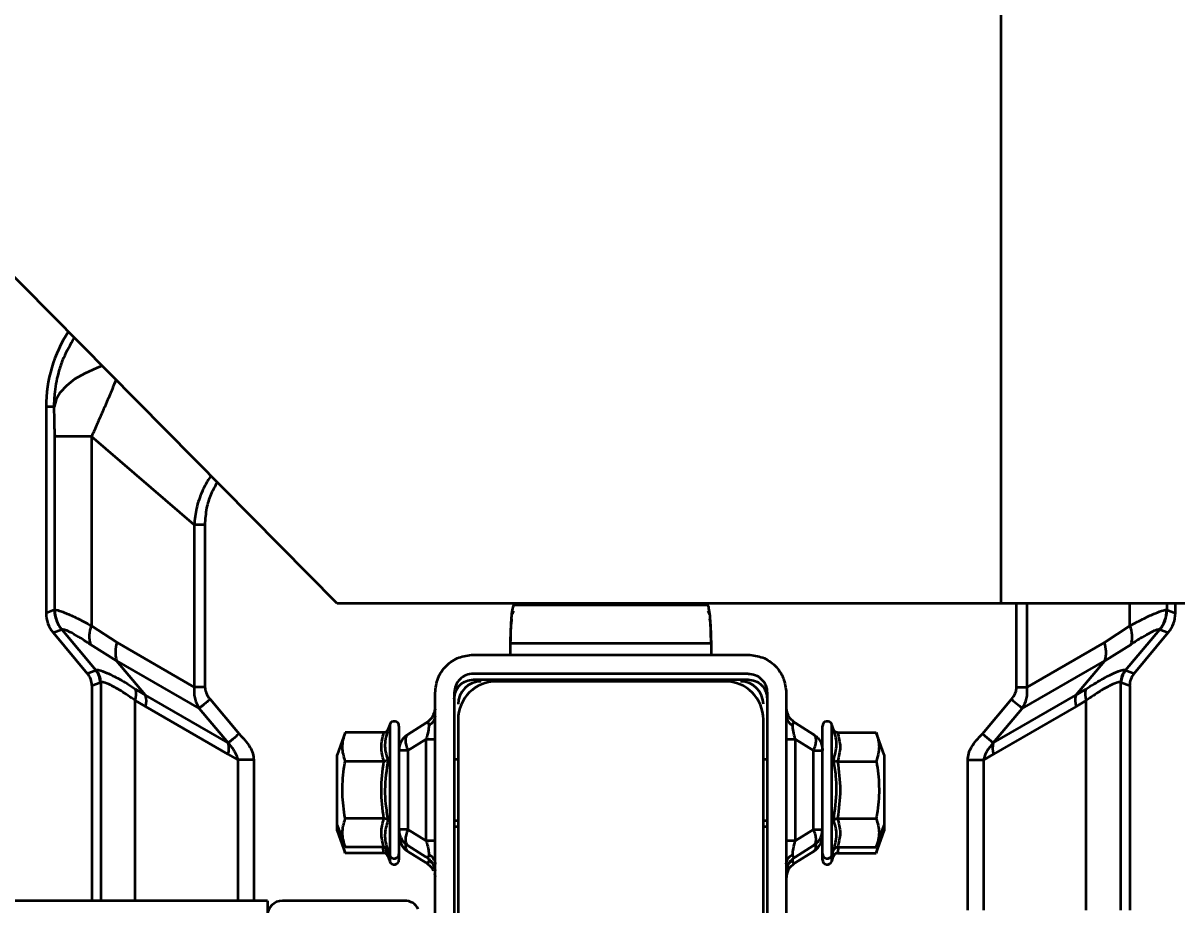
# Model space of a CAD drawing. Header units: millimetres. Extents: x 0 to 420, y 0 to 297.
# Drawn here: x 276.698 to 278.21, y 174.196 to 175.352 of the extents above; entities that cross this region are included whole.
import ezdxf

# ---------------------------------------------------------------- set-up
doc = ezdxf.new("R2010")
doc.units = ezdxf.units.MM
doc.layers.add('尺寸线层', color=150, linetype='Continuous')
doc.styles.add('SLDTEXTSTYLE2', font='TXT', dxfattribs={"width": 0.7})
doc.dimstyles.new('SLDDIMSTYLE0', dxfattribs={"dimtxt": 3.5, "dimasz": 3.302, "dimexe": 0, "dimexo": 0.0625, "dimgap": 0.875, "dimtad": 1, "dimdec": 1, "dimlfac": 100, "dimrnd": 1e-09, "dimzin": 12, "dimdsep": 46, "dimtxsty": 'SLDTEXTSTYLE2', "dimsah": 1, "dimcen": 0.09, "dimadec": 0, "dimazin": 3, "dimtfac": 1, "dimtdec": 3, "dimtofl": 0, "dimtmove": 0, "dimatfit": 3, "dimfxl": 0, "dimfrac": 2, "dimtolj": 1, "dimtzin": 12, "dimarcsym": 0})

# ---------------------------------------------------------------- blocks, each defined once
blk = doc.blocks.new('_D_6')
at = {"layer": '尺寸线层'}
for p, q in [((91.2154, 164.9172), (91.2154, 234.1922)), ((321.3154, 165.1871), (321.3154, 234.1922)), ((321.3154, 233.1922), (91.2154, 233.1922))]:
    blk.add_line(p, q, dxfattribs=at)
for points in [[(91.2154, 233.1922), (94.5174, 232.6842), (94.5174, 233.7002)], [(321.3154, 233.1922), (318.0134, 233.7002), (318.0134, 232.6842)]]:
    blk.add_solid(points, dxfattribs=at)
at = {"layer": '尺寸线层', "insert": (205.1726, 237.704), "char_height": 3.5, "attachment_point": 1, "style": 'SLDTEXTSTYLE2'}
blk.add_mtext('23010', dxfattribs=at)
blk = doc.blocks.new('_D_7')
at = {"layer": '尺寸线层'}
for p, q in [((70.597, 160.4022), (70.597, 246.1922)), ((332.8156, 175.1167), (332.8156, 246.1922)), ((332.8156, 245.1922), (70.597, 245.1922))]:
    blk.add_line(p, q, dxfattribs=at)
for points in [[(70.597, 245.1922), (73.899, 244.6842), (73.899, 245.7002)], [(332.8156, 245.1922), (329.5136, 245.7002), (329.5136, 244.6842)]]:
    blk.add_solid(points, dxfattribs=at)
at = {"layer": '尺寸线层', "insert": (202.8758, 249.704), "char_height": 3.5, "attachment_point": 1, "style": 'SLDTEXTSTYLE2'}
blk.add_mtext('26221.85', dxfattribs=at)
blk = doc.blocks.new('_D_9')
at = {"layer": '尺寸线层'}
blk.add_line((267.9795, 185.5595), (277.9795, 185.5595), dxfattribs=at)
for points in [[(267.9795, 185.5595), (271.2815, 185.0515), (271.2815, 186.0675)], [(277.9795, 185.5595), (274.6775, 186.0675), (274.6775, 185.0515)]]:
    blk.add_solid(points, dxfattribs=at)
at = {"layer": '尺寸线层', "insert": (269.8948, 190.0713), "char_height": 3.5, "attachment_point": 1, "style": 'SLDTEXTSTYLE2'}
blk.add_mtext('1000', dxfattribs=at)

msp = doc.modelspace()

# ---------------------------------------------------------------- linework, layer by layer
at = {"color": 7, "linetype": 'Continuous', "lineweight": 35}
for p, q in [((277.9795, 174.5909), (277.9795, 178.0202)), ((277.1095, 174.5909), (276.1739, 175.5365)), ((276.7279, 174.8486), (276.7279, 174.5781)), ((276.7386, 174.8486), (276.7279, 174.8486)), ((276.7876, 174.8097), (276.7393, 174.8097)), ((276.7393, 174.5823), (276.7393, 174.8097)), ((276.9221, 174.6936), (276.7876, 174.8097)), ((276.7876, 174.8097), (276.7876, 174.5615)), ((276.936, 174.6936), (276.9221, 174.6936)), ((276.9221, 174.6936), (276.9221, 174.4811)), ((276.936, 174.6936), (276.936, 174.4811)), ((277.9795, 174.5909), (277.1095, 174.5909)), ((278.8495, 174.5909), (277.9795, 174.5909)), ((277.9998, 174.4811), (277.9998, 174.5909)), ((278.0137, 174.4811), (278.0137, 174.5909)), ((278.1482, 174.5615), (278.1482, 174.5909)), ((278.1965, 174.5909), (278.1965, 174.5823)), ((278.2079, 174.5781), (278.2079, 174.5909)), ((276.739, 174.5822), (276.7279, 174.5781)), ((276.739, 174.5822), (276.7393, 174.5823)), ((277.5947, 174.5886), (277.3409, 174.5886)), ((278.1967, 174.5822), (278.1965, 174.5823)), ((278.1967, 174.5822), (278.2079, 174.5781)), ((276.7876, 174.5615), (276.8209, 174.5395)), ((278.1149, 174.5395), (278.1482, 174.5615)), ((276.7372, 174.5525), (276.7484, 174.5565)), ((276.7372, 174.5525), (276.782, 174.499)), ((276.7486, 174.5567), (276.7484, 174.5565)), ((276.7484, 174.5565), (276.7932, 174.5031)), ((278.1426, 174.5031), (278.1874, 174.5565)), ((278.1537, 174.499), (278.1985, 174.5525)), ((278.1874, 174.5565), (278.1871, 174.5567)), ((278.1874, 174.5565), (278.1985, 174.5525)), ((276.8204, 174.5157), (276.7861, 174.5369)), ((276.9221, 174.4811), (276.8209, 174.5395)), ((277.3363, 174.5386), (277.5993, 174.5386)), ((277.3363, 174.5386), (277.3363, 174.5236)), ((277.5993, 174.5386), (277.5993, 174.5236)), ((277.5994, 174.5309), (277.5994, 174.5236)), ((278.0137, 174.4811), (278.1149, 174.5395)), ((278.1154, 174.5157), (278.1497, 174.5369)), ((276.8204, 174.5157), (276.9286, 174.4532)), ((276.8584, 174.4704), (276.8204, 174.5157)), ((277.2879, 174.5236), (277.6479, 174.5236)), ((278.0072, 174.4532), (278.1154, 174.5157)), ((278.0774, 174.4704), (278.1154, 174.5157)), ((276.782, 174.499), (276.7932, 174.5031)), ((276.7932, 174.5031), (276.7936, 174.5034)), ((278.1422, 174.5034), (278.1426, 174.5031)), ((278.1426, 174.5031), (278.1537, 174.499)), ((276.7879, 174.483), (276.799, 174.4871)), ((276.7995, 174.4874), (276.799, 174.4871)), ((276.7995, 174.4874), (276.7995, 174.2011)), ((277.6479, 174.4986), (277.2879, 174.4986)), ((277.2879, 174.4909), (277.6479, 174.4909)), ((277.6179, 174.4886), (277.3179, 174.4886)), ((278.1363, 174.1886), (278.1363, 174.4874)), ((278.1367, 174.4871), (278.1363, 174.4874)), ((278.1367, 174.4871), (278.1479, 174.483)), ((276.7879, 174.483), (276.7879, 174.2011)), ((276.8453, 174.4786), (276.8584, 174.4704)), ((276.9666, 174.4079), (276.8584, 174.4704)), ((276.936, 174.4811), (276.9221, 174.4811)), ((277.2379, 173.9036), (277.2379, 174.4736)), ((277.2629, 174.4736), (277.2629, 173.9036)), ((277.6729, 174.4736), (277.6729, 173.9036)), ((277.6979, 174.4736), (277.6979, 173.9036)), ((277.9692, 174.4079), (278.0774, 174.4704)), ((277.9998, 174.4811), (278.0137, 174.4811)), ((278.0774, 174.4704), (278.0905, 174.4786)), ((278.1479, 174.483), (278.1479, 174.1886)), ((276.8448, 174.4636), (276.8581, 174.4555)), ((276.8448, 174.2011), (276.8448, 174.4636)), ((276.8581, 174.4555), (276.9663, 174.393)), ((276.9428, 174.4651), (276.9808, 174.4198)), ((277.2373, 174.4484), (277.2379, 174.4554)), ((277.955, 174.4198), (277.993, 174.4651)), ((278.0777, 174.4555), (277.9695, 174.393)), ((278.091, 174.4636), (278.0777, 174.4555)), ((278.091, 174.1886), (278.091, 174.4636)), ((276.9286, 174.4532), (276.9666, 174.4079)), ((277.2372, 174.4494), (277.2354, 174.4446)), ((277.2377, 174.4525), (277.2364, 174.4463)), ((277.2375, 174.4525), (277.2372, 174.4501)), ((277.2373, 174.4407), (277.2379, 174.4477)), ((277.6994, 174.4463), (277.6981, 174.4525)), ((277.7004, 174.4446), (277.6986, 174.4494)), ((277.9692, 174.4079), (278.0072, 174.4532)), ((277.1784, 174.4322), (277.1759, 174.4254)), ((277.1784, 174.4322), (277.1784, 174.2604)), ((277.1904, 174.4301), (277.1904, 174.3987)), ((277.2261, 174.4342), (277.2021, 174.4192)), ((277.2679, 174.4386), (277.2679, 173.9386)), ((277.6679, 173.9386), (277.6679, 174.4386)), ((277.7089, 174.4346), (277.7071, 174.436)), ((277.7091, 174.4342), (277.7096, 174.4342)), ((277.7096, 174.4342), (277.7336, 174.4192)), ((277.7454, 174.399), (277.7454, 174.4301)), ((277.7599, 174.4254), (277.7574, 174.4322)), ((277.7574, 174.2604), (277.7574, 174.4322)), ((277.12, 174.4214), (277.1094, 174.3923)), ((277.1707, 174.4214), (277.12, 174.4214)), ((277.2261, 174.413), (277.2021, 174.398)), ((277.2261, 174.2796), (277.2261, 174.413)), ((277.7096, 174.413), (277.7096, 174.2796)), ((277.7096, 174.413), (277.7336, 174.398)), ((277.7651, 174.4214), (277.8158, 174.4214)), ((277.8264, 174.3923), (277.8158, 174.4214)), ((277.955, 174.4198), (277.9692, 174.4079)), ((277.2021, 174.398), (277.1904, 174.398)), ((277.1904, 174.398), (277.1904, 174.2946)), ((277.2021, 174.398), (277.2021, 174.2946)), ((277.7336, 174.2946), (277.7336, 174.398)), ((277.7336, 174.398), (277.7454, 174.398)), ((277.7454, 174.2946), (277.7454, 174.398)), ((276.9663, 174.393), (276.9792, 174.3856)), ((277.0001, 174.3856), (276.9792, 174.3856)), ((276.9792, 174.3856), (276.9792, 174.2011)), ((277.0001, 174.3856), (277.0001, 174.2011)), ((277.1094, 174.3003), (277.1094, 174.3923)), ((277.1707, 174.3838), (277.12, 174.3838)), ((277.2679, 174.3863), (277.2629, 174.3863)), ((277.6729, 174.3863), (277.6679, 174.3863)), ((277.7651, 174.3838), (277.8158, 174.3838)), ((277.8264, 174.3923), (277.8264, 174.3003)), ((277.9357, 174.3856), (277.9566, 174.3856)), ((277.9357, 174.1886), (277.9357, 174.3856)), ((277.9695, 174.393), (277.9566, 174.3856)), ((277.9566, 174.1886), (277.9566, 174.3856)), ((277.1707, 174.3088), (277.12, 174.3088)), ((277.2629, 174.3063), (277.2679, 174.3063)), ((277.6679, 174.3063), (277.6729, 174.3063)), ((277.7651, 174.3088), (277.8158, 174.3088)), ((277.1094, 174.3003), (277.12, 174.2713)), ((277.1094, 174.2926), (277.1094, 174.3003)), ((277.1094, 174.2926), (277.12, 174.2635)), ((277.2021, 174.2946), (277.1904, 174.2946)), ((277.1904, 174.2946), (277.1904, 174.2625)), ((277.2261, 174.2796), (277.2021, 174.2946)), ((277.2629, 174.2986), (277.2679, 174.2986)), ((277.6679, 174.2986), (277.6729, 174.2986)), ((277.7096, 174.2796), (277.7336, 174.2946)), ((277.7336, 174.2946), (277.7454, 174.2946)), ((277.7454, 174.2625), (277.7454, 174.2946)), ((277.8158, 174.2713), (277.8264, 174.3003)), ((277.8158, 174.2635), (277.8264, 174.2926)), ((277.8264, 174.3003), (277.8264, 174.2926)), ((277.1915, 174.2868), (277.1904, 174.2868)), ((277.2021, 174.2733), (277.2261, 174.2584)), ((277.7096, 174.2584), (277.7336, 174.2733)), ((277.7443, 174.2868), (277.7454, 174.2868)), ((277.12, 174.2635), (277.1191, 174.2679)), ((277.1707, 174.2713), (277.12, 174.2713)), ((277.1707, 174.2635), (277.12, 174.2635)), ((277.1707, 174.2635), (277.1693, 174.2713)), ((277.1759, 174.2672), (277.1784, 174.2604)), ((277.1759, 174.2595), (277.1784, 174.2527)), ((277.1784, 174.2604), (277.1784, 174.2527)), ((277.1904, 174.2625), (277.1904, 174.2548)), ((277.2261, 174.2506), (277.2021, 174.2656)), ((277.2267, 174.2583), (277.2261, 174.2584)), ((277.2269, 174.258), (277.2287, 174.2566)), ((277.7096, 174.2506), (277.7336, 174.2656)), ((277.7454, 174.2548), (277.7454, 174.2625)), ((277.7574, 174.2604), (277.7599, 174.2672)), ((277.7574, 174.2527), (277.7574, 174.2604)), ((277.7574, 174.2527), (277.7599, 174.2595)), ((277.7599, 174.2595), (277.7607, 174.2638)), ((277.7651, 174.2713), (277.8158, 174.2713)), ((277.7665, 174.2713), (277.7651, 174.2635)), ((277.7651, 174.2635), (277.8158, 174.2635)), ((277.8166, 174.2679), (277.8158, 174.2635)), ((277.2267, 174.2506), (277.2261, 174.2506)), ((277.2269, 174.2503), (277.2287, 174.2488)), ((277.234, 174.2503), (277.2294, 174.2545)), ((277.2354, 174.248), (277.2372, 174.2432)), ((277.2364, 174.2463), (277.2377, 174.2401)), ((277.6985, 174.2441), (277.6979, 174.2372)), ((277.6981, 174.2401), (277.6994, 174.2463)), ((277.6986, 174.2432), (277.7004, 174.248)), ((277.7018, 174.2503), (277.7063, 174.2545)), ((277.2368, 174.2368), (277.2377, 174.2324)), ((277.237, 174.236), (277.2372, 174.2354)), ((277.6985, 174.2364), (277.6979, 174.2295)), ((277.6981, 174.2324), (277.699, 174.2368)), ((277.6983, 174.2401), (277.6986, 174.2424)), ((277.6983, 174.2324), (277.6986, 174.2347)), ((277.6986, 174.2354), (277.6988, 174.236)), ((277.0179, 174.2011), (267.4179, 174.2011)), ((277.0179, 174.2011), (277.0179, 174.1811)), ((277.1979, 174.2011), (277.0379, 174.2011))]:
    msp.add_line(p, q, dxfattribs=at)
at = {"color": 7, "linetype": 'Continuous', "lineweight": 35, "flags": 128}
for points in [[(276.8016, 174.9021), (276.794, 174.8993), (276.7786, 174.8923), (276.7653, 174.8846), (276.7546, 174.8762), (276.7464, 174.8673), (276.7411, 174.858), (276.7386, 174.8486)], [(277.993, 174.4651), (277.9953, 174.4632), (277.9975, 174.4614), (277.9996, 174.4596), (278.0016, 174.458), (278.0034, 174.4565), (278.0049, 174.4552), (278.0062, 174.4541), (278.0072, 174.4532)]]:
    msp.add_lwpolyline(points, dxfattribs=at)
at = {"color": 7, "linetype": 'Continuous', "lineweight": 35}
for centre, radius, start, end in [((276.9079, 174.8486), 0.18, 146.8536, 180), ((276.7791, 174.5822), 0.0401, 180.0586, 219.9414), ((276.7793, 174.5824), 0.0401, 180.1269, 219.9924), ((278.1564, 174.5824), 0.0401, 320.0076, 359.8731), ((278.1567, 174.5822), 0.0401, 320.0586, 359.9414), ((276.8199, 174.5472), 0.0354, 156.1372, 196.9623), ((278.1158, 174.5472), 0.0354, 343.0377, 23.8627), ((276.8589, 174.5268), 0.0401, 161.4836, 196.0343), ((278.0769, 174.5268), 0.0401, 343.9657, 18.5164), ((276.774, 174.487), 0.025, 0.0586, 39.9414), ((276.7745, 174.4873), 0.025, 0.1661, 40.0321), ((278.1613, 174.4873), 0.025, 139.9679, 179.8339), ((278.1618, 174.487), 0.025, 140.0586, 179.9414), ((277.3179, 174.4386), 0.05, 90, 180), ((277.2979, 174.4586), 0.03, 90, 180), ((277.6179, 174.4386), 0.05, 0, 90), ((277.6379, 174.4586), 0.03, 0, 90), ((276.8222, 174.4719), 0.024, 339.6339, 16.2007), ((276.8343, 174.4635), 0.0251, 341.4836, 16.0343), ((278.1015, 174.4635), 0.0251, 163.9657, 198.5164), ((278.1135, 174.4719), 0.024, 163.7993, 200.3661), ((277.1842, 174.4301), 0.00619, 0, 160), ((277.7516, 174.4301), 0.00619, 20, 180), ((276.9425, 174.401), 0.0251, 341.4836, 16.0343), ((277.9933, 174.401), 0.0251, 163.9657, 198.5164), ((277.2154, 174.2868), 0.025, 180, 238), ((277.1842, 174.2625), 0.00619, 200, 0), ((277.7516, 174.2625), 0.00619, 180, 340), ((277.1842, 174.2548), 0.00619, 200, 0), ((277.7516, 174.2548), 0.00619, 180, 340), ((277.0379, 174.1811), 0.02, 90, 180), ((277.1979, 174.1811), 0.02, 26.7388, 90)]:
    msp.add_arc(centre, radius, start, end, dxfattribs=at)
for centre, major_axis, start_param, end_param in [((276.7679, 174.5782), (0.0376, 0.0137), 2.793026, 3.49016), ((278.1678, 174.5782), (0.0376, -0.0137), 5.934618, 6.631752), ((276.7629, 174.483), (-0.0235, -0.0086), 2.793026, 3.49016), ((278.1729, 174.483), (0.0235, -0.0086), 2.793026, 3.49016)]:
    msp.add_ellipse(centre, major_axis=major_axis, ratio=0.998448, start_param=start_param, end_param=end_param, dxfattribs=at)
for points, knots in [([(276.7386, 174.8486), (276.7388, 174.8551), (276.7391, 174.8663), (276.7418, 174.8826), (276.7455, 174.8976), (276.7523, 174.9172), (276.7601, 174.9306), (276.765, 174.9391)], [0, 0, 0, 0, 0.205827, 0.351206, 0.516426, 0.691866, 1, 1, 1, 1]), ([(276.8195, 174.884), (276.818, 174.8802), (276.8141, 174.8707), (276.8083, 174.8566), (276.8016, 174.8412), (276.7948, 174.8258), (276.7901, 174.8153), (276.7876, 174.8097)], [0, 0, 0, 0, 0.149953, 0.376993, 0.557132, 0.764911, 1, 1, 1, 1]), ([(276.7393, 174.8097), (276.7393, 174.8101), (276.7393, 174.8138), (276.7391, 174.8272), (276.7388, 174.8394), (276.7386, 174.8486)], [0, 0, 0, 0, 0.030601, 0.265216, 1, 1, 1, 1]), ([(276.7393, 174.8119), (276.7393, 174.8113), (276.7393, 174.8106), (276.7394, 174.8099), (276.7395, 174.8098), (276.7395, 174.8097)], [0, 0, 0, 0, 0.56153, 0.792581, 1, 1, 1, 1]), ([(276.944, 174.7582), (276.9424, 174.7559), (276.9381, 174.7496), (276.9311, 174.7354), (276.9244, 174.7162), (276.9228, 174.7009), (276.9221, 174.6936)], [0, 0, 0, 0, 0.122751, 0.331637, 0.681846, 1, 1, 1, 1]), ([(276.9523, 174.7498), (276.9494, 174.7445), (276.9433, 174.7337), (276.9373, 174.7147), (276.9365, 174.701), (276.936, 174.6936)], [0, 0, 0, 0, 0.306601, 0.627246, 1, 1, 1, 1]), ([(276.7393, 174.5823), (276.7403, 174.5824), (276.7423, 174.5824), (276.7521, 174.5789), (276.7668, 174.5726), (276.7805, 174.5653), (276.7876, 174.5615)], [0, 0, 0, 0, 0.239453, 0.47313, 0.728792, 1, 1, 1, 1]), ([(277.3409, 174.5886), (277.3406, 174.5883), (277.3399, 174.5878), (277.3388, 174.5834), (277.3378, 174.5762), (277.3371, 174.5663), (277.3365, 174.5547), (277.3364, 174.545), (277.3363, 174.5386)], [0, 0, 0, 0, 0.157309, 0.270586, 0.50035, 0.630794, 0.757716, 1, 1, 1, 1]), ([(277.3391, 174.5765), (277.3394, 174.5775), (277.34, 174.5802), (277.3407, 174.5806), (277.341, 174.5809)], [0, 0, 0, 0, 0.418606, 1, 1, 1, 1]), ([(277.5993, 174.5386), (277.5993, 174.545), (277.5992, 174.5547), (277.5986, 174.5663), (277.5979, 174.5762), (277.5969, 174.5834), (277.5958, 174.5878), (277.5951, 174.5883), (277.5947, 174.5886)], [0, 0, 0, 0, 0.242279, 0.369203, 0.49965, 0.729414, 0.842683, 1, 1, 1, 1]), ([(277.5948, 174.5809), (277.5952, 174.5806), (277.5959, 174.5802), (277.5965, 174.5775), (277.5967, 174.5765)], [0, 0, 0, 0, 0.581362, 1, 1, 1, 1]), ([(278.1482, 174.5615), (278.1546, 174.5649), (278.1672, 174.5716), (278.182, 174.5783), (278.193, 174.5823), (278.1953, 174.5823), (278.1965, 174.5823)], [0, 0, 0, 0, 0.245129, 0.480308, 0.739086, 1, 1, 1, 1]), ([(277.3364, 174.5309), (277.3365, 174.5373), (277.3366, 174.547), (277.3372, 174.5585), (277.3377, 174.5661), (277.3382, 174.5692), (277.3384, 174.5705)], [0, 0, 0, 0, 0.40645, 0.619376, 0.838216, 1, 1, 1, 1]), ([(277.5975, 174.5705), (277.5977, 174.5692), (277.5982, 174.5661), (277.5987, 174.5585), (277.5993, 174.547), (277.5994, 174.5373), (277.5994, 174.5309)], [0, 0, 0, 0, 0.160754, 0.379856, 0.593043, 1, 1, 1, 1]), ([(276.7861, 174.5369), (276.7807, 174.5405), (276.7701, 174.5476), (276.7587, 174.5536), (276.7511, 174.5569), (276.7495, 174.5567), (276.7486, 174.5567)], [0, 0, 0, 0, 0.270175, 0.525289, 0.759332, 1, 1, 1, 1]), ([(278.1871, 174.5567), (278.1862, 174.5567), (278.1843, 174.5568), (278.1757, 174.553), (278.1643, 174.5467), (278.1546, 174.5402), (278.1497, 174.5369)], [0, 0, 0, 0, 0.267138, 0.52122, 0.755952, 1, 1, 1, 1]), ([(276.7936, 174.5034), (276.7946, 174.5036), (276.7967, 174.504), (276.8074, 174.5001), (276.8237, 174.4922), (276.838, 174.4832), (276.8453, 174.4786)], [0, 0, 0, 0, 0.2231187, 0.4759315, 0.7314708, 1, 1, 1, 1]), ([(278.0905, 174.4786), (278.0977, 174.4832), (278.1117, 174.492), (278.1279, 174.4999), (278.1389, 174.504), (278.1411, 174.5036), (278.1422, 174.5034)], [0, 0, 0, 0, 0.264309, 0.514931, 0.766931, 1, 1, 1, 1]), ([(276.8448, 174.4636), (276.8384, 174.468), (276.8262, 174.4766), (276.8122, 174.4841), (276.8025, 174.488), (276.8005, 174.4876), (276.7995, 174.4874)], [0, 0, 0, 0, 0.267515, 0.511254, 0.753073, 1, 1, 1, 1]), ([(278.1363, 174.4874), (278.1353, 174.4876), (278.1333, 174.4881), (278.1237, 174.4841), (278.1095, 174.4766), (278.0973, 174.468), (278.091, 174.4636)], [0, 0, 0, 0, 0.24021, 0.485805, 0.736712, 1, 1, 1, 1]), ([(276.9221, 174.4811), (276.9219, 174.4764), (276.9216, 174.4664), (276.9261, 174.4578), (276.9286, 174.4532)], [0, 0, 0, 0, 0.4733, 1, 1, 1, 1]), ([(276.936, 174.4811), (276.9364, 174.4785), (276.9372, 174.4726), (276.9408, 174.4678), (276.9428, 174.4651)], [0, 0, 0, 0, 0.448587, 1, 1, 1, 1]), ([(277.993, 174.4651), (277.9948, 174.4676), (277.9975, 174.4713), (277.9995, 174.4769), (277.9997, 174.4797), (277.9998, 174.4811)], [0, 0, 0, 0, 0.51551, 0.767405, 1, 1, 1, 1]), ([(278.0072, 174.4532), (278.0095, 174.4575), (278.0141, 174.466), (278.0138, 174.476), (278.0137, 174.4811)], [0, 0, 0, 0, 0.492397, 1, 1, 1, 1]), ([(276.9428, 174.4651), (276.9413, 174.4639), (276.9383, 174.4614), (276.9341, 174.4579), (276.9306, 174.455), (276.9292, 174.4538), (276.9286, 174.4532)], [0, 0, 0, 0, 0.244438, 0.500001, 0.755563, 1, 1, 1, 1]), ([(277.2369, 174.4487), (277.2363, 174.4469), (277.235, 174.443), (277.2312, 174.438), (277.2278, 174.4355), (277.2261, 174.4342)], [0, 0, 0, 0, 0.315477, 0.657739, 1, 1, 1, 1]), ([(277.2379, 174.4436), (277.2374, 174.4408), (277.2365, 174.4357), (277.2316, 174.432), (277.2294, 174.4304)], [0, 0, 0, 0, 0.559996, 1, 1, 1, 1]), ([(277.6979, 174.4436), (277.6984, 174.4408), (277.6993, 174.4357), (277.7042, 174.432), (277.7063, 174.4304)], [0, 0, 0, 0, 0.559996, 1, 1, 1, 1]), ([(277.7073, 174.4362), (277.7064, 174.4368), (277.7039, 174.4388), (277.7016, 174.4418), (277.7007, 174.4442), (277.7005, 174.4446)], [0, 0, 0, 0, 0.294463, 0.87052, 1, 1, 1, 1]), ([(277.1759, 174.4254), (277.1759, 174.4254), (277.1757, 174.4248), (277.1751, 174.4237), (277.1739, 174.4224), (277.1724, 174.4215), (277.1713, 174.4214), (277.1707, 174.4214)], [0, 0, 0, 0, 0.006713, 0.267679, 0.528689, 0.76386, 1, 1, 1, 1]), ([(277.1759, 174.4254), (277.174, 174.4188), (277.1712, 174.409), (277.1726, 174.3958), (277.1747, 174.3894), (277.1759, 174.3859)], [0, 0, 0, 0, 0.499729, 0.72853, 1, 1, 1, 1]), ([(277.2261, 174.4342), (277.227, 174.4346), (277.2283, 174.4351), (277.2293, 174.4331), (277.2294, 174.4313), (277.2294, 174.4304)], [0, 0, 0, 0, 0.551614, 0.784825, 1, 1, 1, 1]), ([(277.2294, 174.4304), (277.2294, 174.4294), (277.2293, 174.4272), (277.2283, 174.4212), (277.227, 174.4164), (277.2261, 174.413)], [0, 0, 0, 0, 0.2151838, 0.4483868, 1, 1, 1, 1]), ([(277.7063, 174.4304), (277.7064, 174.4313), (277.7065, 174.4331), (277.7073, 174.4349), (277.7084, 174.4345), (277.7091, 174.4342)], [0, 0, 0, 0, 0.243902, 0.508229, 1, 1, 1, 1]), ([(277.7096, 174.413), (277.7087, 174.4164), (277.7074, 174.4212), (277.7065, 174.4272), (277.7064, 174.4294), (277.7063, 174.4304)], [0, 0, 0, 0, 0.5516135, 0.7848249, 1, 1, 1, 1]), ([(277.7599, 174.3859), (277.7618, 174.3923), (277.7646, 174.4018), (277.7632, 174.4152), (277.761, 174.4218), (277.7599, 174.4254)], [0, 0, 0, 0, 0.499729, 0.72853, 1, 1, 1, 1]), ([(277.7651, 174.4214), (277.7645, 174.4214), (277.7634, 174.4215), (277.7619, 174.4224), (277.7607, 174.4237), (277.7601, 174.4248), (277.7599, 174.4254), (277.7599, 174.4254)], [0, 0, 0, 0, 0.23614, 0.471311, 0.732321, 0.993287, 1, 1, 1, 1]), ([(276.9808, 174.4198), (276.9793, 174.4186), (276.9763, 174.416), (276.9721, 174.4125), (276.9687, 174.4096), (276.9673, 174.4085), (276.9666, 174.4079)], [0, 0, 0, 0, 0.244437, 0.5, 0.755563, 1, 1, 1, 1]), ([(276.9808, 174.4198), (276.986, 174.4144), (276.9933, 174.4067), (276.9992, 174.3944), (276.9998, 174.3884), (277.0001, 174.3856)], [0, 0, 0, 0, 0.554868, 0.787217, 1, 1, 1, 1]), ([(277.12, 174.3838), (277.1182, 174.39), (277.1145, 174.4025), (277.1181, 174.415), (277.12, 174.4214)], [0, 0, 0, 0, 0.4912125, 1, 1, 1, 1]), ([(277.8158, 174.4214), (277.8176, 174.4152), (277.8213, 174.4027), (277.8177, 174.3902), (277.8158, 174.3838)], [0, 0, 0, 0, 0.491212, 1, 1, 1, 1]), ([(277.9357, 174.3856), (277.936, 174.3884), (277.9365, 174.3944), (277.9425, 174.4067), (277.9498, 174.4144), (277.955, 174.4198)], [0, 0, 0, 0, 0.211639, 0.442849, 1, 1, 1, 1]), ([(276.9666, 174.4079), (276.9697, 174.4043), (276.9754, 174.3977), (276.978, 174.3894), (276.9792, 174.3856)], [0, 0, 0, 0, 0.537276, 1, 1, 1, 1]), ([(277.9566, 174.3856), (277.9578, 174.3894), (277.9604, 174.3977), (277.9661, 174.4043), (277.9692, 174.4079)], [0, 0, 0, 0, 0.462726, 1, 1, 1, 1]), ([(277.12, 174.3088), (277.1199, 174.309), (277.118, 174.3197), (277.1154, 174.3415), (277.117, 174.3665), (277.1194, 174.3805), (277.12, 174.3838)], [0, 0, 0, 0, 0.009604, 0.432631, 0.866873, 1, 1, 1, 1]), ([(277.1707, 174.3088), (277.169, 174.3213), (277.1656, 174.3463), (277.169, 174.3713), (277.1707, 174.3838)], [0, 0, 0, 0, 0.499238, 1, 1, 1, 1]), ([(277.1759, 174.3859), (277.1759, 174.3859), (277.1757, 174.3856), (277.1751, 174.385), (277.1739, 174.3844), (277.1724, 174.3839), (277.1713, 174.3839), (277.1707, 174.3838)], [0, 0, 0, 0, 0.006713, 0.267679, 0.528689, 0.76386, 1, 1, 1, 1]), ([(277.1759, 174.3859), (277.174, 174.3727), (277.1712, 174.3535), (277.1726, 174.3269), (277.1748, 174.3138), (277.1759, 174.3067)], [0, 0, 0, 0, 0.500435, 0.728855, 1, 1, 1, 1]), ([(277.7599, 174.3067), (277.7618, 174.3199), (277.7646, 174.3391), (277.7632, 174.3657), (277.761, 174.3788), (277.7599, 174.3859)], [0, 0, 0, 0, 0.500435, 0.728855, 1, 1, 1, 1]), ([(277.7599, 174.3859), (277.7599, 174.3859), (277.7601, 174.3856), (277.7607, 174.385), (277.7619, 174.3844), (277.7634, 174.3839), (277.7645, 174.3839), (277.7651, 174.3838)], [0, 0, 0, 0, 0.0067129, 0.2676791, 0.5286892, 0.7638601, 1, 1, 1, 1]), ([(277.7651, 174.3838), (277.7668, 174.3713), (277.7702, 174.3463), (277.7668, 174.3213), (277.7651, 174.3088)], [0, 0, 0, 0, 0.499238, 1, 1, 1, 1]), ([(277.8158, 174.3838), (277.8159, 174.3836), (277.8178, 174.3729), (277.8204, 174.3511), (277.8188, 174.3261), (277.8164, 174.3121), (277.8158, 174.3088)], [0, 0, 0, 0, 0.009604, 0.432631, 0.866873, 1, 1, 1, 1]), ([(277.12, 174.2713), (277.1182, 174.2774), (277.1145, 174.2899), (277.1181, 174.3024), (277.12, 174.3088)], [0, 0, 0, 0, 0.4912125, 1, 1, 1, 1]), ([(277.1759, 174.3067), (277.1759, 174.3068), (277.1757, 174.307), (277.1751, 174.3076), (277.1739, 174.3082), (277.1724, 174.3087), (277.1713, 174.3088), (277.1707, 174.3088)], [0, 0, 0, 0, 0.006713, 0.267679, 0.528689, 0.76386, 1, 1, 1, 1]), ([(277.1759, 174.3067), (277.174, 174.3003), (277.1712, 174.2908), (277.1726, 174.2774), (277.1747, 174.2708), (277.1759, 174.2672)], [0, 0, 0, 0, 0.499729, 0.72853, 1, 1, 1, 1]), ([(277.7599, 174.3067), (277.7599, 174.3068), (277.7601, 174.307), (277.7607, 174.3076), (277.7619, 174.3082), (277.7634, 174.3087), (277.7645, 174.3088), (277.7651, 174.3088)], [0, 0, 0, 0, 0.0067129, 0.2676791, 0.5286892, 0.7638601, 1, 1, 1, 1]), ([(277.7599, 174.2672), (277.7618, 174.2739), (277.7646, 174.2836), (277.7632, 174.2968), (277.761, 174.3033), (277.7599, 174.3067)], [0, 0, 0, 0, 0.499729, 0.72853, 1, 1, 1, 1]), ([(277.8158, 174.3088), (277.8176, 174.3026), (277.8213, 174.2901), (277.8177, 174.2776), (277.8158, 174.2713)], [0, 0, 0, 0, 0.491212, 1, 1, 1, 1]), ([(277.1991, 174.2758), (277.199, 174.275), (277.1985, 174.2722), (277.1994, 174.2683), (277.2012, 174.2665), (277.2021, 174.2656)], [0, 0, 0, 0, 0.1505337, 0.5752668, 1, 1, 1, 1]), ([(277.2261, 174.2796), (277.227, 174.2762), (277.2283, 174.2714), (277.2293, 174.2654), (277.2294, 174.2632), (277.2294, 174.2622)], [0, 0, 0, 0, 0.551614, 0.784825, 1, 1, 1, 1]), ([(277.7063, 174.2622), (277.7064, 174.2632), (277.7065, 174.2654), (277.7074, 174.2714), (277.7087, 174.2762), (277.7096, 174.2796)], [0, 0, 0, 0, 0.215184, 0.448387, 1, 1, 1, 1]), ([(277.7336, 174.2656), (277.7345, 174.2665), (277.7364, 174.2683), (277.7372, 174.2722), (277.7368, 174.275), (277.7366, 174.2758)], [0, 0, 0, 0, 0.424733, 0.849466, 1, 1, 1, 1]), ([(277.1707, 174.2713), (277.1713, 174.2712), (277.1724, 174.2711), (277.1739, 174.2702), (277.1751, 174.2689), (277.1757, 174.2678), (277.1759, 174.2672), (277.1759, 174.2672)], [0, 0, 0, 0, 0.23614, 0.471311, 0.732321, 0.993287, 1, 1, 1, 1]), ([(277.1759, 174.2595), (277.1759, 174.2595), (277.1757, 174.2601), (277.1751, 174.2612), (277.1739, 174.2625), (277.1724, 174.2634), (277.1713, 174.2635), (277.1707, 174.2635)], [0, 0, 0, 0, 0.006713, 0.267679, 0.528689, 0.76386, 1, 1, 1, 1]), ([(277.1728, 174.2707), (277.1728, 174.2706), (277.1732, 174.2668), (277.1746, 174.2631), (277.1759, 174.2595)], [0, 0, 0, 0, 0.033638, 1, 1, 1, 1]), ([(277.2294, 174.2622), (277.2294, 174.2613), (277.2293, 174.2595), (277.2285, 174.2577), (277.2274, 174.2581), (277.2267, 174.2583)], [0, 0, 0, 0, 0.243902, 0.508229, 1, 1, 1, 1]), ([(277.2294, 174.2622), (277.2321, 174.26), (277.2369, 174.2562), (277.2376, 174.2511), (277.2379, 174.2489)], [0, 0, 0, 0, 0.559996, 1, 1, 1, 1]), ([(277.6979, 174.2489), (277.6984, 174.2518), (277.6993, 174.2568), (277.7042, 174.2605), (277.7063, 174.2622)], [0, 0, 0, 0, 0.559996, 1, 1, 1, 1]), ([(277.6989, 174.2439), (277.6995, 174.2457), (277.7008, 174.2495), (277.7045, 174.2546), (277.7079, 174.2571), (277.7096, 174.2584)], [0, 0, 0, 0, 0.315477, 0.657739, 1, 1, 1, 1]), ([(277.7096, 174.2584), (277.7087, 174.258), (277.7074, 174.2575), (277.7065, 174.2595), (277.7064, 174.2613), (277.7063, 174.2622)], [0, 0, 0, 0, 0.5516135, 0.7848249, 1, 1, 1, 1]), ([(277.7599, 174.2672), (277.7599, 174.2672), (277.7601, 174.2678), (277.7607, 174.2689), (277.7619, 174.2702), (277.7634, 174.2711), (277.7645, 174.2712), (277.7651, 174.2713)], [0, 0, 0, 0, 0.0067129, 0.2676791, 0.5286892, 0.7638601, 1, 1, 1, 1]), ([(277.7651, 174.2635), (277.7645, 174.2635), (277.7634, 174.2634), (277.7619, 174.2625), (277.7607, 174.2612), (277.7601, 174.2601), (277.7599, 174.2595), (277.7599, 174.2595)], [0, 0, 0, 0, 0.23614, 0.471311, 0.732321, 0.993287, 1, 1, 1, 1]), ([(277.2294, 174.2545), (277.2294, 174.2536), (277.2293, 174.2518), (277.2285, 174.25), (277.2274, 174.2504), (277.2267, 174.2506)], [0, 0, 0, 0, 0.243902, 0.508229, 1, 1, 1, 1]), ([(277.2285, 174.2564), (277.2294, 174.2557), (277.2319, 174.2538), (277.2342, 174.2508), (277.2351, 174.2484), (277.2353, 174.248)], [0, 0, 0, 0, 0.294463, 0.870519, 1, 1, 1, 1]), ([(277.2285, 174.2487), (277.2294, 174.248), (277.2319, 174.2461), (277.2342, 174.2431), (277.2351, 174.2407), (277.2353, 174.2402)], [0, 0, 0, 0, 0.294464, 0.870523, 1, 1, 1, 1]), ([(277.6989, 174.2362), (277.6995, 174.238), (277.7008, 174.2418), (277.7045, 174.2469), (277.7079, 174.2494), (277.7096, 174.2506)], [0, 0, 0, 0, 0.315477, 0.657739, 1, 1, 1, 1]), ([(277.7096, 174.2506), (277.7087, 174.2503), (277.7074, 174.2498), (277.7065, 174.2518), (277.7064, 174.2536), (277.7063, 174.2545)], [0, 0, 0, 0, 0.551614, 0.784825, 1, 1, 1, 1])]:
    msp.add_open_spline(points, degree=3, knots=knots, dxfattribs=at)
for points in [[(277.2379, 174.4736), (277.2386, 174.4801), (277.2401, 174.4932), (277.2517, 174.5098), (277.2682, 174.5213), (277.2813, 174.5228), (277.2879, 174.5236)], [(277.6479, 174.5236), (277.6544, 174.5228), (277.6675, 174.5213), (277.6841, 174.5098), (277.6956, 174.4932), (277.6971, 174.4801), (277.6979, 174.4736)], [(277.2879, 174.4986), (277.2846, 174.4982), (277.2781, 174.4975), (277.2698, 174.4917), (277.264, 174.4834), (277.2633, 174.4769), (277.2629, 174.4736)], [(277.2629, 174.4659), (277.2633, 174.4691), (277.264, 174.4757), (277.2698, 174.484), (277.2781, 174.4897), (277.2846, 174.4905), (277.2879, 174.4909)], [(277.6479, 174.4986), (277.6512, 174.4982), (277.6577, 174.4975), (277.666, 174.4917), (277.6718, 174.4834), (277.6725, 174.4769), (277.6729, 174.4736)], [(277.6479, 174.4909), (277.6512, 174.4905), (277.6577, 174.4897), (277.666, 174.484), (277.6718, 174.4757), (277.6725, 174.4691), (277.6729, 174.4659)], [(277.1707, 174.3838), (277.169, 174.3901), (277.1656, 174.4026), (277.169, 174.4151), (277.1707, 174.4214)], [(277.2021, 174.4192), (277.2004, 174.418), (277.197, 174.4155), (277.1933, 174.4103), (277.1908, 174.4044), (277.1905, 174.4001), (277.1904, 174.398)], [(277.2021, 174.4192), (277.2012, 174.4184), (277.1993, 174.4166), (277.1986, 174.4115), (277.1993, 174.4051), (277.2012, 174.4004), (277.2021, 174.398)], [(277.2261, 174.413), (277.2278, 174.413), (277.2313, 174.413), (277.235, 174.413), (277.2374, 174.413), (277.2377, 174.413), (277.2379, 174.413)], [(277.6979, 174.413), (277.698, 174.413), (277.6983, 174.413), (277.7008, 174.413), (277.7045, 174.413), (277.7079, 174.413), (277.7096, 174.413)], [(277.7336, 174.398), (277.7346, 174.4004), (277.7364, 174.4051), (277.7372, 174.4115), (277.7364, 174.4166), (277.7346, 174.4184), (277.7336, 174.4192)], [(277.7336, 174.4192), (277.7353, 174.418), (277.7388, 174.4155), (277.7425, 174.4103), (277.7449, 174.4044), (277.7452, 174.4001), (277.7454, 174.398)], [(277.7651, 174.4214), (277.7668, 174.4151), (277.7702, 174.4026), (277.7668, 174.3901), (277.7651, 174.3838)], [(277.1707, 174.2713), (277.169, 174.2775), (277.1656, 174.29), (277.169, 174.3025), (277.1707, 174.3088)], [(277.7651, 174.3088), (277.7668, 174.3025), (277.7702, 174.29), (277.7668, 174.2775), (277.7651, 174.2713)], [(277.1904, 174.2946), (277.1905, 174.2924), (277.1908, 174.2882), (277.1933, 174.2823), (277.197, 174.2771), (277.2004, 174.2746), (277.2021, 174.2733)], [(277.2021, 174.2946), (277.2012, 174.2922), (277.1993, 174.2874), (277.1986, 174.2811), (277.1993, 174.276), (277.2012, 174.2742), (277.2021, 174.2733)], [(277.7336, 174.2733), (277.7346, 174.2742), (277.7364, 174.276), (277.7372, 174.2811), (277.7364, 174.2874), (277.7346, 174.2922), (277.7336, 174.2946)], [(277.7336, 174.2733), (277.7353, 174.2746), (277.7388, 174.2771), (277.7425, 174.2823), (277.7449, 174.2882), (277.7452, 174.2924), (277.7454, 174.2946)], [(277.2379, 174.2796), (277.2377, 174.2796), (277.2374, 174.2796), (277.235, 174.2796), (277.2313, 174.2796), (277.2278, 174.2796), (277.2261, 174.2796)], [(277.7096, 174.2796), (277.7079, 174.2796), (277.7045, 174.2796), (277.7008, 174.2796), (277.6983, 174.2796), (277.698, 174.2796), (277.6979, 174.2796)], [(277.7336, 174.2656), (277.7353, 174.2669), (277.7388, 174.2694), (277.7425, 174.2746), (277.7449, 174.2805), (277.7452, 174.2847), (277.7454, 174.2868)]]:
    msp.add_open_spline(points, degree=3, dxfattribs=at)

# ---------------------------------------------------------------- dimensions: what is measured, and where the dimension line sits
at = {"layer": '尺寸线层'}
for base, p1, p2, picture, middle in [((70.597, 245.1922), (332.8156, 175.1167), (70.597, 160.4022), '_D_7', (209.0129, 245.1922)), ((91.2154, 233.1922), (321.3154, 165.1871), (91.2154, 164.9172), '_D_6', (209.0129, 233.1922)), ((277.9795, 185.5595), (267.9795, 186.0637), (277.9795, 174.5909), '_D_9', (272.9671, 185.5595))]:
    dim = msp.add_linear_dim(base=base, p1=p1, p2=p2, angle=0, dimstyle='SLDDIMSTYLE0', dxfattribs=at)
    dim.commit()
    dim.dimension.update_dxf_attribs({"geometry": picture, "text_midpoint": middle, "dimtype": 160})

doc.saveas('drawing.dxf')
